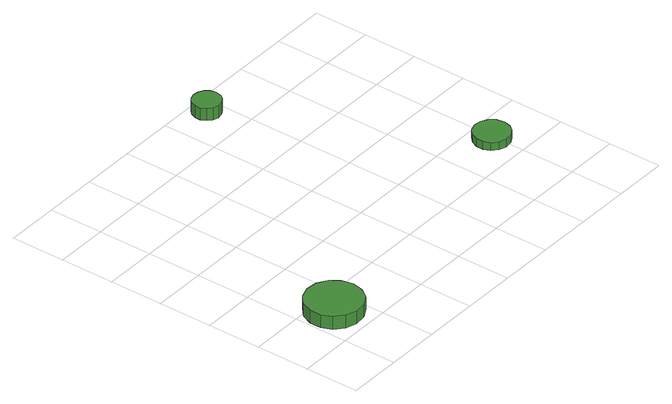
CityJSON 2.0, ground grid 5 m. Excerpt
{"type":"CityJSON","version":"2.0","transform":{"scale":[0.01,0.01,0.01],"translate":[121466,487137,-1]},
"CityObjects":{
"tree1":{"type":"SolitaryVegetationObject","attributes":{"function":"something"},"geometry":[{"type":"MultiSurface","lod":"1","boundaries":[[[0,1,2,3,4,5,6,7,8,9,10,11,12,13,14]],[[15,16,17,18,19,20,21,22,23,24,25,26,27,28,29]],[[0,29,28,1]],[[1,28,27,2]],[[2,27,26,3]],[[3,26,25,4]],[[4,25,24,5]],[[5,24,23,6]],[[6,23,22,7]],[[7,22,21,8]],[[8,21,20,9]],[[9,20,19,10]],[[10,19,18,11]],[[11,18,17,12]],[[12,17,16,13]],[[13,16,15,14]],[[14,15,29,0]]]}]},
"tree2":{"type":"SolitaryVegetationObject","attributes":{"function":"something"},"geometry":[{"type":"MultiSurface","lod":"1","boundaries":[[[30,31,32,33,34,35,36,37,38,39,40,41,42,43,44]],[[45,46,47,48,49,50,51,52,53,54,55,56,57,58,59]],[[30,59,58,31]],[[31,58,57,32]],[[32,57,56,33]],[[33,56,55,34]],[[34,55,54,35]],[[35,54,53,36]],[[36,53,52,37]],[[37,52,51,38]],[[38,51,50,39]],[[39,50,49,40]],[[40,49,48,41]],[[41,48,47,42]],[[42,47,46,43]],[[43,46,45,44]],[[44,45,59,30]]]}]},
"tree3":{"type":"SolitaryVegetationObject","attributes":{"function":"something"},"geometry":[{"type":"MultiSurface","lod":"1","boundaries":[[[60,61,62,63,64,65,66,67,68,69,70,71,72,73,74]],[[75,76,77,78,79,80,81,82,83,84,85,86,87,88,89]],[[60,89,88,61]],[[61,88,87,62]],[[62,87,86,63]],[[63,86,85,64]],[[64,85,84,65]],[[65,84,83,66]],[[66,83,82,67]],[[67,82,81,68]],[[68,81,80,69]],[[69,80,79,70]],[[70,79,78,71]],[[71,78,77,72]],[[72,77,76,73]],[[73,76,75,74]],[[74,75,89,60]]]}]}
},
"vertices":[
[539,329,188],[517,434,188],[454,520,188],[361,574,188],[255,585,188],[153,552,188],[74,481,188],[30,383,188],[30,276,188],[74,178,188],[153,107,188],[255,74,188],[361,85,188],[454,138,188],[517,225,188],[517,225,62],[454,138,62],[361,85,62],[255,74,62],[153,107,62],[74,178,62],[30,276,62],[30,383,62],[74,481,62],[153,552,62],[255,585,62],[361,574,62],[454,520,62],[517,434,62],[539,329,62],
[1993,2856,182],[1982,2908,182],[1951,2951,182],[1905,2977,182],[1852,2983,182],[1801,2967,182],[1762,2931,182],[1740,2882,182],[1740,2829,182],[1762,2780,182],[1801,2745,182],[1852,2728,182],[1905,2734,182],[1951,2760,182],[1982,2803,182],[1982,2803,63],[1951,2760,63],[1905,2734,63],[1852,2728,63],[1801,2745,63],[1762,2780,63],[1740,2829,63],[1740,2882,63],[1762,2931,63],[1801,2967,63],[1852,2983,63],[1905,2977,63],[1951,2951,63],[1982,2908,63],[1993,2856,63],
[3140,801,137],[3126,868,137],[3085,923,137],[3026,958,137],[2958,965,137],[2893,944,137],[2842,898,137],[2814,835,137],[2814,766,137],[2842,704,137],[2893,658,137],[2958,637,137],[3026,644,137],[3085,678,137],[3126,734,137],[3126,734,62],[3085,678,62],[3026,644,62],[2958,637,62],[2893,658,62],[2842,704,62],[2814,766,62],[2814,835,62],[2842,898,62],[2893,944,62],[2958,965,62],[3026,958,62],[3085,923,62],[3126,868,62],[3140,801,62]
]}
